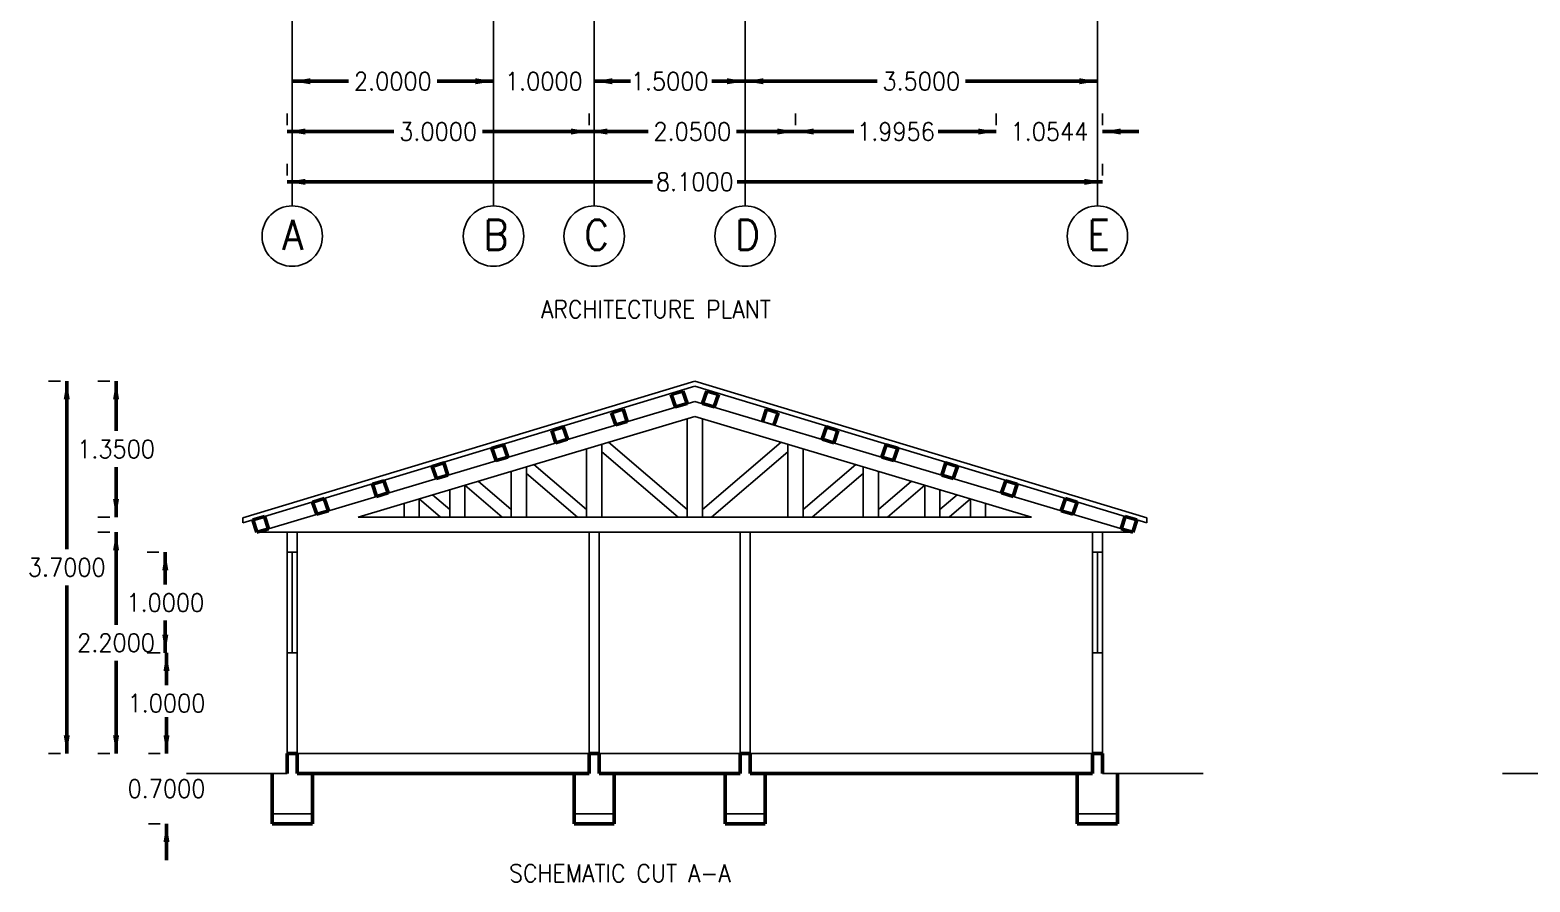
# Model space of a CAD drawing. Header units: inches. Extents: x 12.5 to 57.6, y 1.9 to 26.
# Drawn here: x 12.85 to 27.76, y 1.89 to 10.36 of the extents above; entities that cross this region are included whole.
import ezdxf

# ---------------------------------------------------------------- set-up
doc = ezdxf.new("R2010")
doc.units = ezdxf.units.IN
doc.header["$MEASUREMENT"] = 0
doc.layers.get('0').update_dxf_attribs({"linetype": 'CONTINUOUS'})
for name, color, linetype in [('1', 2, 'CONTINUOUS'), ('2', 72, 'CONTINUOUS'), ('4', 202, 'CONTINUOUS'), ('5', 133, 'CONTINUOUS'), ('7', 142, 'CONTINUOUS')]:
    doc.layers.add(name, color=color, linetype=linetype)
doc.layers.add('WALLS', color=6, linetype='CONTINUOUS', lineweight=50)
doc.styles.get("Standard").update_dxf_attribs({"font": 'STANDARD'})
doc.dimstyles.get("Standard").update_dxf_attribs({"dimtxt": 0.18, "dimasz": 0.18, "dimexe": 0.18, "dimexo": 0.0625, "dimgap": 0.09, "dimtad": 0, "dimtih": 1, "dimtoh": 1, "dimdec": 4, "dimzin": 0, "dimdsep": 46, "dimtxsty": 'STANDARD', "dimcen": 0.09, "dimadec": 0, "dimazin": 0, "dimtfac": 1, "dimtdec": 4, "dimtofl": 0, "dimtmove": 0, "dimatfit": 3, "dimfxl": 1, "dimtolj": 1, "dimtzin": 0, "dimarcsym": 0})

# ---------------------------------------------------------------- blocks, each defined once
blk = doc.blocks.new('*D14')
at = {"layer": '1', "color": 0, "linetype": 'ByBlock', "lineweight": -2}
for p, q in [((17.458, 9.914), (17.458, 10.032)), ((18.458, 9.914), (18.458, 10.032))]:
    blk.add_line(p, q, dxfattribs=at)
for points in [[(17.458, 9.852), (17.278, 9.822), (17.278, 9.882)], [(18.458, 9.852), (18.638, 9.882), (18.638, 9.822)]]:
    blk.add_solid(points, dxfattribs=at)
at = {"layer": 'WALLS'}
for p, q in [((17.098, 9.852), (17.458, 9.852)), ((18.818, 9.852), (18.458, 9.852))]:
    blk.add_line(p, q, dxfattribs=at)
at = {"layer": '1', "color": 0, "linetype": 'CONTINUOUS', "lineweight": -2, "insert": (17.958, 9.852), "char_height": 0.18, "width": 0.66, "attachment_point": 5}
blk.add_mtext('1.0000', dxfattribs=at)
blk = doc.blocks.new('*D15')
at = {"layer": '1', "color": 0, "linetype": 'ByBlock', "lineweight": -2}
for p, q in [((18.458, 9.914), (18.458, 10.032)), ((19.958, 9.914), (19.958, 10.032))]:
    blk.add_line(p, q, dxfattribs=at)
for points in [[(18.458, 9.852), (18.638, 9.882), (18.638, 9.822)], [(19.958, 9.852), (19.778, 9.822), (19.778, 9.882)]]:
    blk.add_solid(points, dxfattribs=at)
at = {"layer": 'WALLS'}
for p, q in [((18.458, 9.852), (18.788, 9.852)), ((19.628, 9.852), (19.958, 9.852))]:
    blk.add_line(p, q, dxfattribs=at)
at = {"layer": '1', "color": 0, "linetype": 'CONTINUOUS', "lineweight": -2, "insert": (19.208, 9.852), "char_height": 0.18, "width": 0.66, "attachment_point": 5}
blk.add_mtext('1.5000', dxfattribs=at)
blk = doc.blocks.new('*D16')
at = {"layer": '1', "color": 0, "linetype": 'ByBlock', "lineweight": -2}
for p, q in [((19.958, 9.914), (19.958, 10.032)), ((23.458, 9.914), (23.458, 10.032))]:
    blk.add_line(p, q, dxfattribs=at)
for points in [[(19.958, 9.852), (20.138, 9.882), (20.138, 9.822)], [(23.458, 9.852), (23.278, 9.822), (23.278, 9.882)]]:
    blk.add_solid(points, dxfattribs=at)
at = {"layer": 'WALLS'}
for p, q in [((19.958, 9.852), (21.268, 9.852)), ((22.148, 9.852), (23.458, 9.852))]:
    blk.add_line(p, q, dxfattribs=at)
at = {"layer": '1', "color": 0, "linetype": 'CONTINUOUS', "lineweight": -2, "insert": (21.708, 9.852), "char_height": 0.18, "width": 0.7, "attachment_point": 5}
blk.add_mtext('3.5000', dxfattribs=at)
blk = doc.blocks.new('*D17')
at = {"layer": '1', "color": 0, "linetype": 'ByBlock', "lineweight": -2}
for p, q in [((15.458, 9.914), (15.458, 10.032)), ((17.458, 9.914), (17.458, 10.032))]:
    blk.add_line(p, q, dxfattribs=at)
for points in [[(15.458, 9.852), (15.638, 9.882), (15.638, 9.822)], [(17.458, 9.852), (17.278, 9.822), (17.278, 9.882)]]:
    blk.add_solid(points, dxfattribs=at)
at = {"layer": 'WALLS'}
for p, q in [((16.018, 9.852), (15.458, 9.852)), ((17.458, 9.852), (16.898, 9.852))]:
    blk.add_line(p, q, dxfattribs=at)
at = {"layer": '1', "color": 0, "linetype": 'CONTINUOUS', "lineweight": -2, "insert": (16.458, 9.852), "char_height": 0.18, "width": 0.7, "attachment_point": 5}
blk.add_mtext('2.0000', dxfattribs=at)
blk = doc.blocks.new('*D18')
at = {"layer": '1', "color": 0, "linetype": 'ByBlock', "lineweight": -2}
for p, q in [((15.408, 9.414), (15.408, 9.532)), ((18.408, 9.414), (18.408, 9.532))]:
    blk.add_line(p, q, dxfattribs=at)
for points in [[(15.408, 9.352), (15.588, 9.382), (15.588, 9.322)], [(18.408, 9.352), (18.228, 9.322), (18.228, 9.382)]]:
    blk.add_solid(points, dxfattribs=at)
at = {"layer": 'WALLS'}
for p, q in [((15.408, 9.352), (16.468, 9.352)), ((17.348, 9.352), (18.408, 9.352))]:
    blk.add_line(p, q, dxfattribs=at)
at = {"layer": '1', "color": 0, "linetype": 'CONTINUOUS', "lineweight": -2, "insert": (16.908, 9.352), "char_height": 0.18, "width": 0.7, "attachment_point": 5}
blk.add_mtext('3.0000', dxfattribs=at)
blk = doc.blocks.new('*D19')
at = {"layer": '1', "color": 0, "linetype": 'ByBlock', "lineweight": -2}
for p, q in [((18.408, 9.414), (18.408, 9.532)), ((20.458, 9.414), (20.458, 9.532))]:
    blk.add_line(p, q, dxfattribs=at)
for points in [[(18.408, 9.352), (18.588, 9.382), (18.588, 9.322)], [(20.458, 9.352), (20.278, 9.322), (20.278, 9.382)]]:
    blk.add_solid(points, dxfattribs=at)
at = {"layer": 'WALLS'}
for p, q in [((18.408, 9.352), (18.993, 9.352)), ((19.873, 9.352), (20.458, 9.352))]:
    blk.add_line(p, q, dxfattribs=at)
at = {"layer": '1', "color": 0, "linetype": 'CONTINUOUS', "lineweight": -2, "insert": (19.433, 9.352), "char_height": 0.18, "width": 0.7, "attachment_point": 5}
blk.add_mtext('2.0500', dxfattribs=at)
blk = doc.blocks.new('*D20')
at = {"layer": '1', "color": 0, "linetype": 'ByBlock', "lineweight": -2}
for p, q in [((22.453, 9.414), (22.453, 9.532)), ((23.508, 9.414), (23.508, 9.532))]:
    blk.add_line(p, q, dxfattribs=at)
for points in [[(22.453, 9.352), (22.273, 9.322), (22.273, 9.382)], [(23.508, 9.352), (23.688, 9.382), (23.688, 9.322)]]:
    blk.add_solid(points, dxfattribs=at)
at = {"layer": 'WALLS'}
for p, q in [((22.093, 9.352), (22.453, 9.352)), ((23.868, 9.352), (23.508, 9.352))]:
    blk.add_line(p, q, dxfattribs=at)
at = {"layer": '1', "color": 0, "linetype": 'CONTINUOUS', "lineweight": -2, "insert": (22.981, 9.352), "char_height": 0.18, "width": 0.7, "attachment_point": 5}
blk.add_mtext('1.0544', dxfattribs=at)
blk = doc.blocks.new('*D21')
at = {"layer": '1', "color": 0, "linetype": 'ByBlock', "lineweight": -2}
for p, q in [((20.458, 9.414), (20.458, 9.532)), ((22.453, 9.414), (22.453, 9.532))]:
    blk.add_line(p, q, dxfattribs=at)
for points in [[(20.458, 9.352), (20.638, 9.382), (20.638, 9.322)], [(22.453, 9.352), (22.273, 9.322), (22.273, 9.382)]]:
    blk.add_solid(points, dxfattribs=at)
at = {"layer": 'WALLS'}
for p, q in [((20.458, 9.352), (21.036, 9.352)), ((21.876, 9.352), (22.453, 9.352))]:
    blk.add_line(p, q, dxfattribs=at)
at = {"layer": '1', "color": 0, "linetype": 'CONTINUOUS', "lineweight": -2, "insert": (21.456, 9.352), "char_height": 0.18, "width": 0.66, "attachment_point": 5}
blk.add_mtext('1.9956', dxfattribs=at)
blk = doc.blocks.new('*D22')
at = {"layer": '1', "color": 0, "linetype": 'ByBlock', "lineweight": -2}
for p, q in [((15.408, 8.914), (15.408, 9.032)), ((23.508, 8.914), (23.508, 9.032))]:
    blk.add_line(p, q, dxfattribs=at)
for points in [[(15.408, 8.852), (15.588, 8.882), (15.588, 8.822)], [(23.508, 8.852), (23.328, 8.822), (23.328, 8.882)]]:
    blk.add_solid(points, dxfattribs=at)
at = {"layer": 'WALLS'}
for p, q in [((15.408, 8.852), (19.038, 8.852)), ((19.878, 8.852), (23.508, 8.852))]:
    blk.add_line(p, q, dxfattribs=at)
at = {"layer": '1', "color": 0, "linetype": 'CONTINUOUS', "lineweight": -2, "insert": (19.458, 8.852), "char_height": 0.18, "width": 0.66, "attachment_point": 5}
blk.add_mtext('8.1000', dxfattribs=at)
blk = doc.blocks.new('*D42')
at = {"layer": '1', "color": 0, "linetype": 'ByBlock', "lineweight": -2}
for p, q in [((14.147, 3.171), (14.029, 3.171)), ((14.147, 2.471), (14.029, 2.471))]:
    blk.add_line(p, q, dxfattribs=at)
for points in [[(14.209, 3.171), (14.179, 3.351), (14.239, 3.351)], [(14.209, 2.471), (14.239, 2.291), (14.179, 2.291)]]:
    blk.add_solid(points, dxfattribs=at)
at = {"layer": 'WALLS'}
for p, q in [((14.209, 3.531), (14.209, 3.171)), ((14.209, 2.111), (14.209, 2.471))]:
    blk.add_line(p, q, dxfattribs=at)
at = {"layer": '1', "color": 0, "linetype": 'CONTINUOUS', "lineweight": -2, "insert": (14.209, 2.821), "char_height": 0.18, "width": 0.7, "attachment_point": 5}
blk.add_mtext('0.7000', dxfattribs=at)
blk = doc.blocks.new('*D43')
at = {"layer": '1', "color": 0, "linetype": 'ByBlock', "lineweight": -2}
for p, q in [((14.147, 4.171), (14.029, 4.171)), ((14.147, 3.171), (14.029, 3.171))]:
    blk.add_line(p, q, dxfattribs=at)
for points in [[(14.209, 4.171), (14.239, 3.991), (14.179, 3.991)], [(14.209, 3.171), (14.179, 3.351), (14.239, 3.351)]]:
    blk.add_solid(points, dxfattribs=at)
at = {"layer": 'WALLS'}
for p, q in [((14.209, 4.171), (14.209, 3.851)), ((14.209, 3.491), (14.209, 3.171))]:
    blk.add_line(p, q, dxfattribs=at)
at = {"layer": '1', "color": 0, "linetype": 'CONTINUOUS', "lineweight": -2, "insert": (14.209, 3.671), "char_height": 0.18, "width": 0.66, "attachment_point": 5}
blk.add_mtext('1.0000', dxfattribs=at)
blk = doc.blocks.new('*D44')
at = {"layer": '1', "color": 0, "linetype": 'ByBlock', "lineweight": -2}
for p, q in [((14.134, 5.171), (14.017, 5.171)), ((14.134, 4.171), (14.017, 4.171))]:
    blk.add_line(p, q, dxfattribs=at)
for points in [[(14.197, 5.171), (14.227, 4.991), (14.167, 4.991)], [(14.197, 4.171), (14.167, 4.351), (14.227, 4.351)]]:
    blk.add_solid(points, dxfattribs=at)
at = {"layer": 'WALLS'}
for p, q in [((14.197, 5.171), (14.197, 4.851)), ((14.197, 4.491), (14.197, 4.171))]:
    blk.add_line(p, q, dxfattribs=at)
at = {"layer": '1', "color": 0, "linetype": 'CONTINUOUS', "lineweight": -2, "insert": (14.197, 4.671), "char_height": 0.18, "width": 0.66, "attachment_point": 5}
blk.add_mtext('1.0000', dxfattribs=at)
blk = doc.blocks.new('*D45')
at = {"layer": '1', "color": 0, "linetype": 'ByBlock', "lineweight": -2}
for p, q in [((13.156, 6.871), (13.038, 6.871)), ((13.156, 3.171), (13.038, 3.171))]:
    blk.add_line(p, q, dxfattribs=at)
for points in [[(13.218, 6.871), (13.248, 6.691), (13.188, 6.691)], [(13.218, 3.171), (13.188, 3.351), (13.248, 3.351)]]:
    blk.add_solid(points, dxfattribs=at)
at = {"layer": 'WALLS'}
for p, q in [((13.218, 6.871), (13.218, 5.201)), ((13.218, 4.841), (13.218, 3.171))]:
    blk.add_line(p, q, dxfattribs=at)
at = {"layer": '1', "color": 0, "linetype": 'CONTINUOUS', "lineweight": -2, "insert": (13.218, 5.021), "char_height": 0.18, "width": 0.7, "attachment_point": 5}
blk.add_mtext('3.7000', dxfattribs=at)
blk = doc.blocks.new('*D46')
at = {"layer": '1', "color": 0, "linetype": 'ByBlock', "lineweight": -2}
for p, q in [((13.645, 5.371), (13.528, 5.371)), ((13.645, 3.171), (13.528, 3.171))]:
    blk.add_line(p, q, dxfattribs=at)
for points in [[(13.708, 5.371), (13.738, 5.191), (13.678, 5.191)], [(13.708, 3.171), (13.678, 3.351), (13.738, 3.351)]]:
    blk.add_solid(points, dxfattribs=at)
at = {"layer": 'WALLS'}
for p, q in [((13.708, 5.371), (13.708, 4.451)), ((13.708, 4.091), (13.708, 3.171))]:
    blk.add_line(p, q, dxfattribs=at)
at = {"layer": '1', "color": 0, "linetype": 'CONTINUOUS', "lineweight": -2, "insert": (13.708, 4.271), "char_height": 0.18, "width": 0.7, "attachment_point": 5}
blk.add_mtext('2.2000', dxfattribs=at)
blk = doc.blocks.new('*D47')
at = {"layer": '1', "color": 0, "linetype": 'ByBlock', "lineweight": -2}
for p, q in [((13.645, 6.871), (13.528, 6.871)), ((13.645, 5.521), (13.528, 5.521))]:
    blk.add_line(p, q, dxfattribs=at)
for points in [[(13.708, 6.871), (13.738, 6.691), (13.678, 6.691)], [(13.708, 5.521), (13.678, 5.701), (13.738, 5.701)]]:
    blk.add_solid(points, dxfattribs=at)
at = {"layer": 'WALLS'}
for p, q in [((13.708, 6.871), (13.708, 6.376)), ((13.708, 6.016), (13.708, 5.521))]:
    blk.add_line(p, q, dxfattribs=at)
at = {"layer": '1', "color": 0, "linetype": 'CONTINUOUS', "lineweight": -2, "insert": (13.708, 6.196), "char_height": 0.18, "width": 0.66, "attachment_point": 5}
blk.add_mtext('1.3500', dxfattribs=at)

msp = doc.modelspace()

# ---------------------------------------------------------------- linework, layer by layer
for points in [[(14.40792, 2.97065), (15.40792, 2.97065)], [(15.50792, 2.97065), (18.40792, 2.97065)], [(18.50792, 2.97065), (19.90792, 2.97065)], [(20.00792, 2.97065), (23.40792, 2.97065)], [(23.50792, 2.97065), (24.50792, 2.97065)], [(41.78109, 2.97065), (27.48109, 2.97065)]]:
    msp.add_lwpolyline(points)
at = {"layer": '1'}
for p, q in [((19.45792, 6.67065), (15.22288, 5.40501)), ((19.45792, 6.67065), (23.80792, 5.37065)), ((19.45792, 6.52065), (16.11176, 5.52065)), ((19.45792, 6.52065), (22.80407, 5.52065)), ((16.11176, 5.52065), (22.80407, 5.52065)), ((15.40792, 5.37065), (15.10792, 5.37065)), ((15.40792, 5.37065), (23.80792, 5.37065)), ((15.40792, 5.17065), (15.40792, 5.37065)), ((15.50792, 5.17065), (15.50792, 5.37065)), ((18.40792, 3.17065), (18.40792, 5.37065)), ((18.50792, 3.17065), (18.50792, 5.37065)), ((19.90792, 3.17065), (19.90792, 5.37065)), ((20.00792, 3.17065), (20.00792, 5.37065)), ((23.40792, 5.37065), (23.40792, 5.17065)), ((23.50792, 5.37065), (23.50792, 5.17065)), ((15.40792, 5.17065), (15.50792, 5.17065)), ((23.50792, 5.17065), (23.40792, 5.17065)), ((15.40792, 3.17065), (15.40792, 4.17065)), ((15.40792, 4.17065), (15.50792, 4.17065)), ((15.50792, 3.17065), (15.50792, 4.17065)), ((23.50792, 4.17065), (23.40792, 4.17065)), ((23.40792, 4.17065), (23.40792, 3.17065)), ((23.50792, 4.17065), (23.50792, 3.17065)), ((15.50792, 3.17065), (18.40792, 3.17065)), ((18.50792, 3.17065), (19.90792, 3.17065)), ((20.00792, 3.17065), (23.40792, 3.17065)), ((15.25792, 2.57065), (15.65792, 2.57065)), ((18.25792, 2.57065), (18.65792, 2.57065)), ((19.75792, 2.57065), (20.15792, 2.57065)), ((23.25792, 2.57065), (23.65792, 2.57065))]:
    msp.add_line(p, q, dxfattribs=at)
at = {"layer": '2', "linetype": 'CONTINUOUS'}
for p, q in [((15.45792, 8.61245), (15.45792, 25.35192)), ((17.45792, 8.61245), (17.45792, 25.35192)), ((19.95792, 25.35192), (19.95792, 8.61245)), ((23.45792, 25.35192), (23.45792, 8.61245)), ((18.45792, 8.61245), (18.45792, 13.90192))]:
    msp.add_line(p, q, dxfattribs=at)
at = {"layer": '4'}
for p, q in [((19.45792, 6.87065), (14.96649, 5.51207)), ((19.45792, 6.87065), (23.94934, 5.51207)), ((19.45792, 6.82065), (15.18109, 5.52699)), ((19.45792, 6.82065), (23.73474, 5.52699)), ((20.1287, 6.47019), (20.24367, 6.43583)), ((14.96649, 5.46207), (14.96649, 5.51207)), ((15.06625, 5.49225), (14.96649, 5.46207)), ((23.84958, 5.49225), (23.94934, 5.46207)), ((23.94934, 5.46207), (23.94934, 5.51207)), ((15.40792, 5.17065), (15.40792, 4.17065)), ((15.45792, 5.17065), (15.45792, 4.17065)), ((15.50792, 5.17065), (15.50792, 4.17065)), ((23.40792, 5.17065), (23.40792, 4.17065)), ((23.45792, 5.17065), (23.45792, 4.17065)), ((23.50792, 5.17065), (23.50792, 4.17065))]:
    msp.add_line(p, q, dxfattribs=at)
at = {"layer": '5'}
for p, q in [((19.38292, 6.49824), (19.38292, 5.52065)), ((19.38292, 6.49824), (19.38292, 5.52065)), ((19.53292, 6.49824), (19.53292, 5.52065)), ((19.53292, 6.49824), (19.53292, 5.52065)), ((19.38292, 5.59726), (18.59953, 6.26412)), ((19.53292, 5.59726), (20.3163, 6.26412)), ((18.38292, 6.19939), (18.38292, 5.52065)), ((18.53292, 6.24421), (18.53292, 5.52065)), ((19.29292, 5.52065), (18.53292, 6.1676)), ((19.62292, 5.52065), (20.38292, 6.1676)), ((20.38292, 6.24421), (20.38292, 5.52065)), ((20.53292, 6.19939), (20.53292, 5.52065)), ((17.63484, 5.97582), (17.63484, 5.52065)), ((17.78484, 6.02065), (17.78484, 5.52065)), ((18.38292, 5.59726), (17.85938, 6.04293)), ((20.53292, 5.59726), (21.05645, 6.04293)), ((21.13099, 6.02065), (21.13099, 5.52065)), ((21.28099, 5.97582), (21.28099, 5.52065)), ((17.54484, 5.52065), (17.17246, 5.83764)), ((17.17246, 5.83764), (17.17246, 5.52065)), ((17.63484, 5.59726), (17.30569, 5.87746)), ((18.29292, 5.52065), (17.78484, 5.95315)), ((20.62292, 5.52065), (21.13099, 5.95315)), ((21.28099, 5.59726), (21.61015, 5.87746)), ((21.37099, 5.52065), (21.74337, 5.83764)), ((21.74337, 5.83764), (21.74337, 5.52065)), ((16.93246, 5.52065), (16.7192, 5.70219)), ((16.7192, 5.70219), (16.7192, 5.52065)), ((17.02246, 5.59726), (16.85243, 5.742)), ((17.02246, 5.79281), (17.02246, 5.52065)), ((21.89337, 5.79281), (21.89337, 5.52065)), ((21.89337, 5.59726), (22.0634, 5.742)), ((21.98337, 5.52065), (22.19663, 5.70219)), ((22.19663, 5.70219), (22.19663, 5.52065)), ((16.5692, 5.65736), (16.5692, 5.52065)), ((22.34663, 5.65736), (22.34663, 5.52065))]:
    msp.add_line(p, q, dxfattribs=at)
at = {"layer": '5', "linetype": 'CONTINUOUS'}
for centre in [(15.45792, 8.31245), (17.45792, 8.31245), (18.45792, 8.31245), (19.95792, 8.31245), (23.45792, 8.31245)]:
    msp.add_circle(centre, 0.3, dxfattribs=at)
at = {"layer": 'WALLS'}
for p, q in [((19.22362, 6.73798), (19.33846, 6.77272)), ((19.26528, 6.61638), (19.22362, 6.73798)), ((19.38031, 6.65057), (19.33846, 6.77272)), ((19.53552, 6.65057), (19.57737, 6.77272)), ((19.69221, 6.73798), (19.57737, 6.77272)), ((19.65055, 6.61638), (19.69221, 6.73798)), ((18.63044, 6.5576), (18.74528, 6.59233)), ((18.6721, 6.436), (18.63044, 6.5576)), ((18.78713, 6.47019), (18.74528, 6.59233)), ((19.38031, 6.65057), (19.26528, 6.61638)), ((19.53552, 6.65057), (19.65055, 6.61638)), ((20.1287, 6.47019), (20.17055, 6.59233)), ((20.28539, 6.5576), (20.17055, 6.59233)), ((20.24354, 6.43545), (20.28539, 6.5576)), ((18.036, 6.38141), (18.15084, 6.41615)), ((18.19269, 6.294), (18.15084, 6.41615)), ((18.78713, 6.47019), (18.6721, 6.436)), ((20.72315, 6.294), (20.765, 6.41615)), ((20.87983, 6.38141), (20.765, 6.41615)), ((18.07766, 6.25981), (18.036, 6.38141)), ((18.19269, 6.294), (18.07766, 6.25981)), ((20.72315, 6.294), (20.83817, 6.25981)), ((20.83817, 6.25981), (20.87983, 6.38141)), ((17.44193, 6.20397), (17.55677, 6.2387)), ((17.48359, 6.08237), (17.44193, 6.20397)), ((17.59862, 6.11656), (17.48359, 6.08237)), ((17.59862, 6.11656), (17.55677, 6.2387)), ((21.31721, 6.11656), (21.35906, 6.2387)), ((21.31721, 6.11656), (21.43224, 6.08237)), ((21.4739, 6.20397), (21.35906, 6.2387)), ((21.43224, 6.08237), (21.4739, 6.20397)), ((16.84843, 6.02465), (16.96327, 6.05939)), ((16.89009, 5.90306), (16.84843, 6.02465)), ((17.00512, 5.93724), (16.96327, 6.05939)), ((21.91071, 5.93724), (21.95256, 6.05939)), ((22.0674, 6.02465), (21.95256, 6.05939)), ((22.02574, 5.90306), (22.0674, 6.02465)), ((16.25431, 5.84737), (16.36915, 5.88211)), ((16.29598, 5.72577), (16.25431, 5.84737)), ((16.411, 5.75996), (16.36915, 5.88211)), ((17.00512, 5.93724), (16.89009, 5.90306)), ((21.91071, 5.93724), (22.02574, 5.90306)), ((22.50483, 5.75996), (22.54668, 5.88211)), ((22.66152, 5.84737), (22.54668, 5.88211)), ((22.61985, 5.72577), (22.66152, 5.84737)), ((15.66023, 5.67001), (15.77506, 5.70474)), ((15.70189, 5.54841), (15.66023, 5.67001)), ((15.81691, 5.5826), (15.77506, 5.70474)), ((16.411, 5.75996), (16.29598, 5.72577)), ((22.50483, 5.75996), (22.61985, 5.72577)), ((23.09892, 5.5826), (23.14077, 5.70474)), ((23.25561, 5.67001), (23.14077, 5.70474)), ((23.21394, 5.54841), (23.25561, 5.67001)), ((15.06625, 5.49225), (15.18109, 5.52699)), ((15.22294, 5.40484), (15.18109, 5.52699)), ((15.81691, 5.5826), (15.70189, 5.54841)), ((23.09892, 5.5826), (23.21394, 5.54841)), ((23.69289, 5.40484), (23.73474, 5.52699)), ((23.84958, 5.49225), (23.73474, 5.52699)), ((15.10792, 5.37065), (15.06625, 5.49225)), ((15.22294, 5.40484), (15.10792, 5.37065)), ((23.69289, 5.40484), (23.80792, 5.37065)), ((23.80792, 5.37065), (23.84958, 5.49225)), ((15.40792, 3.17065), (15.40792, 2.97065)), ((15.50792, 3.17065), (15.40792, 3.17065)), ((15.50792, 2.97065), (15.50792, 3.17065)), ((18.40792, 3.17065), (18.40792, 2.97065)), ((18.40792, 3.17065), (18.50792, 3.17065)), ((18.50792, 3.17065), (18.50792, 2.97065)), ((19.90792, 3.17065), (19.90792, 2.97065)), ((19.90792, 3.17065), (20.00792, 3.17065)), ((20.00792, 3.17065), (20.00792, 2.97065)), ((23.40792, 3.17065), (23.50792, 3.17065)), ((23.40792, 3.17065), (23.40792, 2.97065)), ((23.50792, 2.97065), (23.50792, 3.17065)), ((15.25792, 2.97065), (15.25792, 2.47065)), ((15.50792, 2.97065), (18.40792, 2.97065)), ((15.65792, 2.97065), (15.65792, 2.47065)), ((18.25792, 2.97065), (18.25792, 2.47065)), ((18.50792, 2.97065), (19.90792, 2.97065)), ((18.65792, 2.97065), (18.65792, 2.47065)), ((19.75792, 2.97065), (19.75792, 2.47065)), ((20.00792, 2.97065), (23.40792, 2.97065)), ((20.15792, 2.97065), (20.15792, 2.47065)), ((23.25792, 2.97065), (23.25792, 2.47065)), ((23.65792, 2.97065), (23.65792, 2.47065)), ((15.25792, 2.47065), (15.65792, 2.47065)), ((18.25792, 2.47065), (18.65792, 2.47065)), ((19.75792, 2.47065), (20.15792, 2.47065)), ((23.25792, 2.47065), (23.65792, 2.47065))]:
    msp.add_line(p, q, dxfattribs=at)

# ---------------------------------------------------------------- texts
at = {"layer": '5', "linetype": 'CONTINUOUS'}
for s, p in [('A', (15.35836, 8.17565)), ('B', (17.35836, 8.17565)), ('C', (18.35836, 8.17565)), ('D', (19.85836, 8.17565)), ('E', (23.35836, 8.17565))]:
    msp.add_text(s, height=0.3, dxfattribs=at).set_placement(p)
at = {"layer": '7'}
for s, p in [('ARCHITECTURE PLANT', (17.93091, 7.49836)), ('SCHEMATIC CUT A-A', (17.61404, 1.8935))]:
    msp.add_text(s, height=0.175, dxfattribs=at).set_placement(p)

# ---------------------------------------------------------------- dimensions: what is measured, and where the dimension line sits
at = {"layer": '1'}
for base, p1, p2, picture, middle in [((15.45792, 9.85192), (17.45792, 9.85192), (15.45792, 9.85192), '*D17', (16.45792, 9.85192)), ((18.45792, 9.85192), (17.45792, 9.85192), (18.45792, 9.85192), '*D14', (17.95792, 9.85192)), ((19.95792, 9.85192), (18.45792, 9.85192), (19.95792, 9.85192), '*D15', (19.20792, 9.85192)), ((23.45792, 9.85192), (19.95792, 9.85192), (23.45792, 9.85192), '*D16', (21.70792, 9.85192)), ((18.40792, 9.35192), (15.40792, 9.35192), (18.40792, 9.35192), '*D18', (16.90792, 9.35192)), ((20.45792, 9.35192), (18.40792, 9.35192), (20.45792, 9.35192), '*D19', (19.43292, 9.35192)), ((22.45348, 9.35192), (20.45792, 9.35192), (22.45348, 9.35192), '*D21', (21.4557, 9.35192)), ((23.50792, 9.35192), (22.45348, 9.35192), (23.50792, 9.35192), '*D20', (22.9807, 9.35192)), ((23.50792, 8.85192), (15.40792, 8.85192), (23.50792, 8.85192), '*D22', (19.45792, 8.85192))]:
    dim = msp.add_linear_dim(base=base, p1=p1, p2=p2, dimstyle='Standard', dxfattribs=at)
    dim.commit()
    dim.dimension.update_dxf_attribs({"geometry": picture, "text_midpoint": middle})
for base, p1, p2, picture, middle in [((13.21835, 3.17065), (13.21835, 6.87065), (13.21835, 3.17065), '*D45', (13.21835, 5.02065)), ((13.70792, 5.52065), (13.70792, 6.87065), (13.70792, 5.52065), '*D47', (13.70792, 6.19565)), ((13.70792, 3.17065), (13.70792, 5.37065), (13.70792, 3.17065), '*D46', (13.70792, 4.27065)), ((14.1967, 4.17065), (14.1967, 5.17065), (14.1967, 4.17065), '*D44', (14.1967, 4.67065)), ((14.2092, 3.17065), (14.2092, 4.17065), (14.2092, 3.17065), '*D43', (14.2092, 3.67065)), ((14.2092, 3.17065), (14.2092, 2.47065), (14.2092, 3.17065), '*D42', (14.2092, 2.82065))]:
    dim = msp.add_linear_dim(base=base, p1=p1, p2=p2, angle=90, dimstyle='Standard', dxfattribs=at)
    dim.commit()
    dim.dimension.update_dxf_attribs({"geometry": picture, "text_midpoint": middle})

doc.saveas('drawing.dxf')
